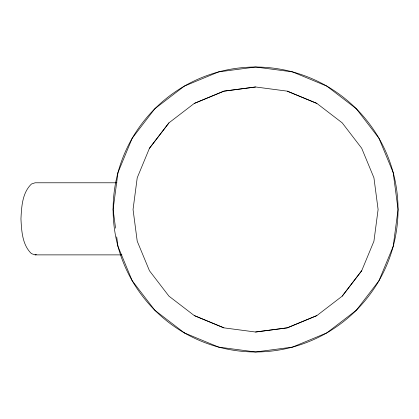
<?xml version="1.0" encoding="UTF-8"?>
<svg xmlns="http://www.w3.org/2000/svg" width="419" height="419" viewBox="0 0 419 419"><rect width="100%" height="100%" fill="white"/><g stroke="black" fill="none" stroke-linecap="round" stroke-linejoin="round"><path stroke-width="0.63" d="M194.311 103.388L168.936 122.861L149.468 148.237L137.223 177.787L133.048 209.5L137.223 241.213L149.468 270.763L168.936 296.139L194.311 315.612M149.489 148.247L168.957 122.877M194.919 315.863L223.866 327.852L255.574 332.026L287.287 327.852L316.843 315.612L342.218 296.139L361.665 270.753M342.218 296.139L361.686 270.763L373.931 241.213L378.106 209.5L373.931 177.787L361.686 148.237L342.218 122.861L316.843 103.388L287.287 91.148L255.574 86.974L223.866 91.148L194.919 103.137M194.327 103.409L223.872 91.174L255.574 87M316.827 315.591L287.282 327.826L255.574 332M116.938 182.784L35.128 182.784L31.456 184.009C22.223 192.834 21.568 206.839 20.95 218.828C21.568 230.817 22.223 244.827 31.456 253.647L35.128 254.878L36.348 254.469M35.128 254.878L121.908 254.878M287.282 91.174L316.827 103.409M194.327 315.591L223.872 327.826M115.56 228.161L113.104 209.5L117.959 172.623L132.189 138.265L154.831 108.757L184.339 86.115L218.702 71.879L255.574 67.024L292.452 71.879L326.815 86.115L356.323 108.757L378.965 138.265L393.195 172.623L398.05 209.5L393.195 246.377L378.965 280.735L356.323 310.243L326.815 332.885L292.452 347.121L255.574 351.976L218.702 347.121L184.339 332.885L154.831 310.243L132.189 280.735L117.959 246.377L116.707 236.855M184.339 332.885A142.476 142.476 0 0 0 398.05 209.5A142.476 142.476 0 0 0 184.339 86.115A142.476 142.476 0 0 0 184.339 332.885"/></g></svg>
